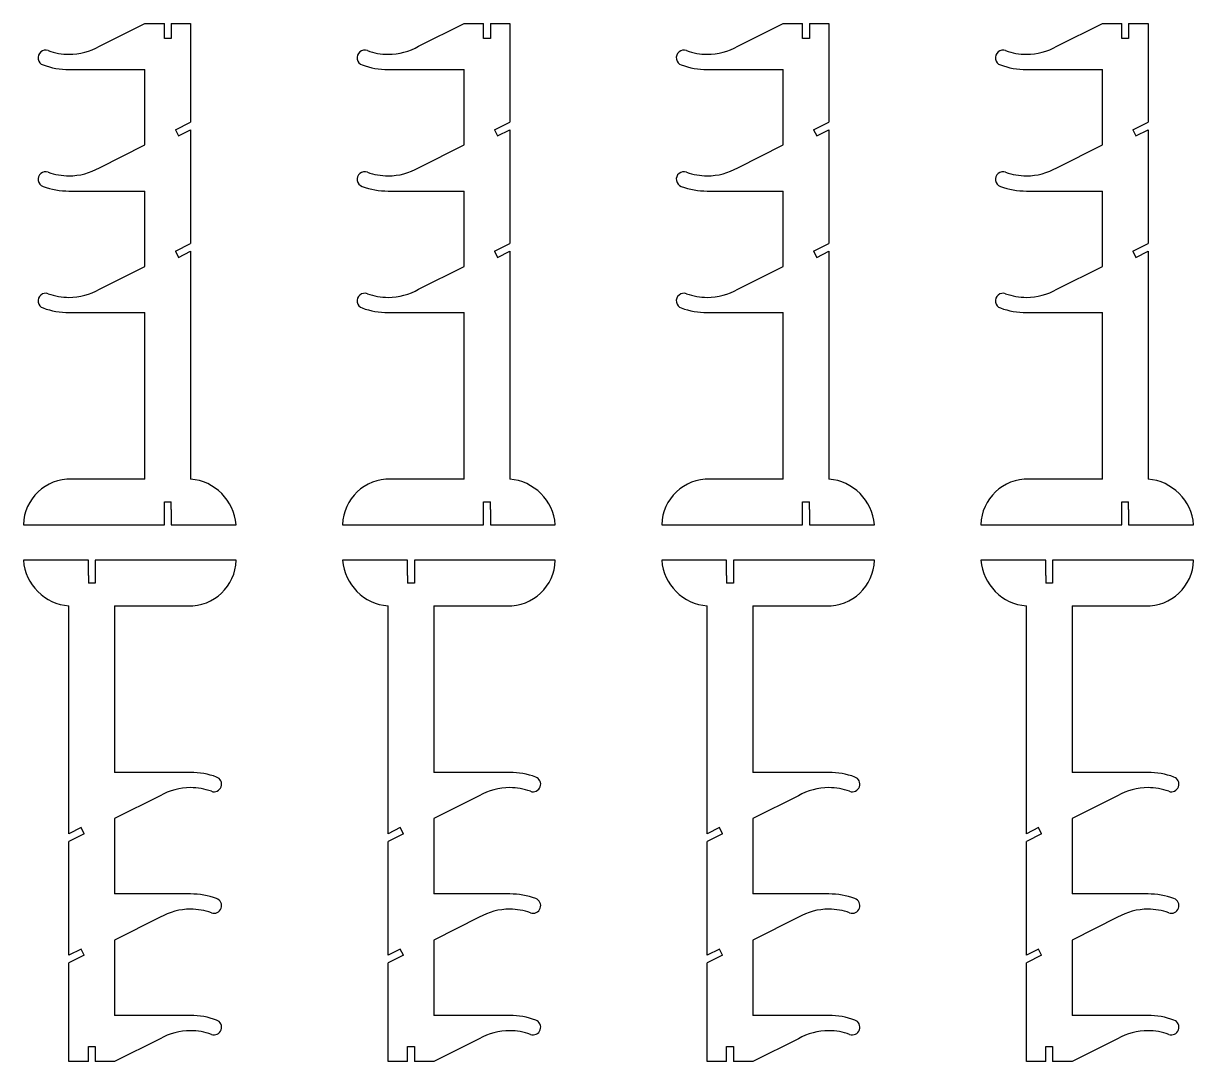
# Model space of a CAD drawing. Header units: millimetres. Extents: x -30 to 740, y -663 to 20.
import ezdxf

# ---------------------------------------------------------------- set-up
doc = ezdxf.new("R2010")
doc.units = ezdxf.units.MM

# ---------------------------------------------------------------- blocks, each defined once
blk = doc.blocks.new('*U15')
for p, q in [((-5, -0.49), (5, 4.51)), ((-5, -0.49), (-2.99, -4.51)), ((-2.99, -4.51), (5, -0.52))]:
    blk.add_line(p, q)
blk = doc.blocks.new('*U16')
at = {"color": 0, "linetype": 'ByBlock', "lineweight": -2, "transparency": 16777216}
for p in [(0, 80), (0, 0)]:
    blk.add_blockref('*U15', p, dxfattribs=at)
blk = doc.blocks.new('*U17')
for p, q in [((-5, -0.49), (5, 4.51)), ((-5, -0.49), (-2.99, -4.51)), ((-2.99, -4.51), (5, -0.52))]:
    blk.add_line(p, q)
blk = doc.blocks.new('*U18')
at = {"color": 0, "linetype": 'ByBlock', "lineweight": -2, "transparency": 16777216}
for p in [(0, 80), (0, 0)]:
    blk.add_blockref('*U17', p, dxfattribs=at)
blk = doc.blocks.new('*U13')
for p, q in [((-20, 326.73), (10, 341.73)), ((10, 341.73), (22.75, 341.73)), ((27.25, 341.73), (40, 341.73)), ((40, 341.73), (40, 276.73)), ((-40, 311.37), (10, 311.37)), ((10, 261.73), (10, 311.37)), ((40, 271.7), (40, 261.73)), ((-20, 246.73), (10, 261.73)), ((40, 261.73), (40, 196.73)), ((-40, 231.37), (10, 231.37)), ((10, 181.73), (10, 231.37)), ((40, 191.7), (40, 181.73)), ((-20, 166.73), (10, 181.73)), ((40, 181.73), (40, 101.73)), ((-40, 151.37), (10, 151.37)), ((10, 101.73), (10, 151.37)), ((10, 41.73), (10, 101.73)), ((40, 101.73), (40, 41.73)), ((10, 41.73), (-40, 41.73)), ((40, 41.73), (40, 41.73)), ((22.75, 21.73), (22.75, 26.73)), ((22.75, 26.73), (27.25, 26.73)), ((27.25, 21.73), (27.25, 26.73)), ((22.75, 11.73), (22.75, 21.73)), ((27.25, 21.73), (27.25, 11.73)), ((-70, 11.73), (-40, 11.73)), ((-40, 11.73), (22.75, 11.73)), ((27.25, 11.73), (40, 11.73)), ((40, 11.73), (70, 11.73)), ((-40, -11.73), (-70, -11.73)), ((-27.25, -11.73), (-40, -11.73)), ((-27.25, -21.73), (-27.25, -11.73)), ((40, -11.73), (-22.75, -11.73)), ((-22.75, -11.73), (-22.75, -21.73)), ((70, -11.73), (40, -11.73)), ((-27.25, -21.73), (-27.25, -26.73)), ((-22.75, -21.73), (-22.75, -26.73)), ((-22.75, -26.73), (-27.25, -26.73)), ((-40, -41.73), (-40, -41.73)), ((-40, -101.73), (-40, -41.73)), ((-10, -41.73), (40, -41.73)), ((-10, -41.73), (-10, -101.73)), ((-40, -181.73), (-40, -101.73)), ((-10, -101.73), (-10, -151.37)), ((40, -151.37), (-10, -151.37)), ((20, -166.73), (-10, -181.73)), ((-40, -191.7), (-40, -181.73)), ((-10, -181.73), (-10, -231.37)), ((-40, -261.73), (-40, -196.73)), ((40, -231.37), (-10, -231.37)), ((20, -246.73), (-10, -261.73)), ((-40, -271.7), (-40, -261.73)), ((-10, -261.73), (-10, -311.37)), ((-40, -341.73), (-40, -276.73)), ((40, -311.37), (-10, -311.37)), ((20, -326.73), (-10, -341.73)), ((-27.25, -341.73), (-40, -341.73)), ((-10, -341.73), (-22.75, -341.73))]:
    blk.add_line(p, q)
for points in [[(27.25, 341.73), (27.25, 331.73), (22.75, 331.73), (22.75, 341.73)], [(-27.25, -341.73), (-27.25, -331.73), (-22.75, -331.73), (-22.75, -341.73)]]:
    blk.add_lwpolyline(points)
for centre, radius, start, end in [((-55.39, 319.08), 5, 70, 250), ((-40, 361.37), 40, 250, 270), ((-40, 361.37), 40, 270, 300), ((-40, 361.37), 50, 250, 270), ((-40, 281.37), 40, 270, 300), ((-55.39, 239.08), 5, 70, 250), ((-40, 281.37), 40, 250, 270), ((-40, 281.37), 50, 250, 270), ((-55.39, 159.08), 5, 70, 250), ((-40, 201.37), 40, 250, 270), ((-40, 201.37), 40, 270, 300), ((-40, 201.37), 50, 250, 270), ((-39.15, 10.88), 30.86, 88.4256, 178.4256), ((37.32, 9.05), 32.79, 4.69104, 85.30896), ((-37.32, -9.05), 32.79, 184.69104, 265.30896), ((39.15, -10.88), 30.86, 268.4256, 358.4256), ((40, -201.37), 50, 70, 90), ((40, -201.37), 40, 90, 120), ((40, -201.37), 40, 70, 90), ((55.39, -159.08), 5, 250, 70), ((40, -281.37), 50, 70, 90), ((55.39, -239.08), 5, 250, 70), ((40, -281.37), 40, 90, 120), ((40, -281.37), 40, 70, 90), ((40, -361.37), 50, 70, 90), ((55.39, -319.08), 5, 250, 70), ((40, -361.37), 40, 90, 120), ((40, -361.37), 40, 70, 90)]:
    blk.add_arc(centre, radius, start, end)
blk.add_blockref('*U16', (35, 192.22))
at = {"rotation": 180}
blk.add_blockref('*U18', (-35, -192.22), dxfattribs=at)
blk = doc.blocks.new('*U14')
at = {"color": 0, "linetype": 'ByBlock', "lineweight": -2, "transparency": 16777216}
for p in [(0, 0), (210, 0), (420, 0), (630, 0)]:
    blk.add_blockref('*U13', p, dxfattribs=at)

msp = doc.modelspace()

# ---------------------------------------------------------------- block references
msp.add_blockref('*U14', (40, -321.37))

doc.saveas('drawing.dxf')
